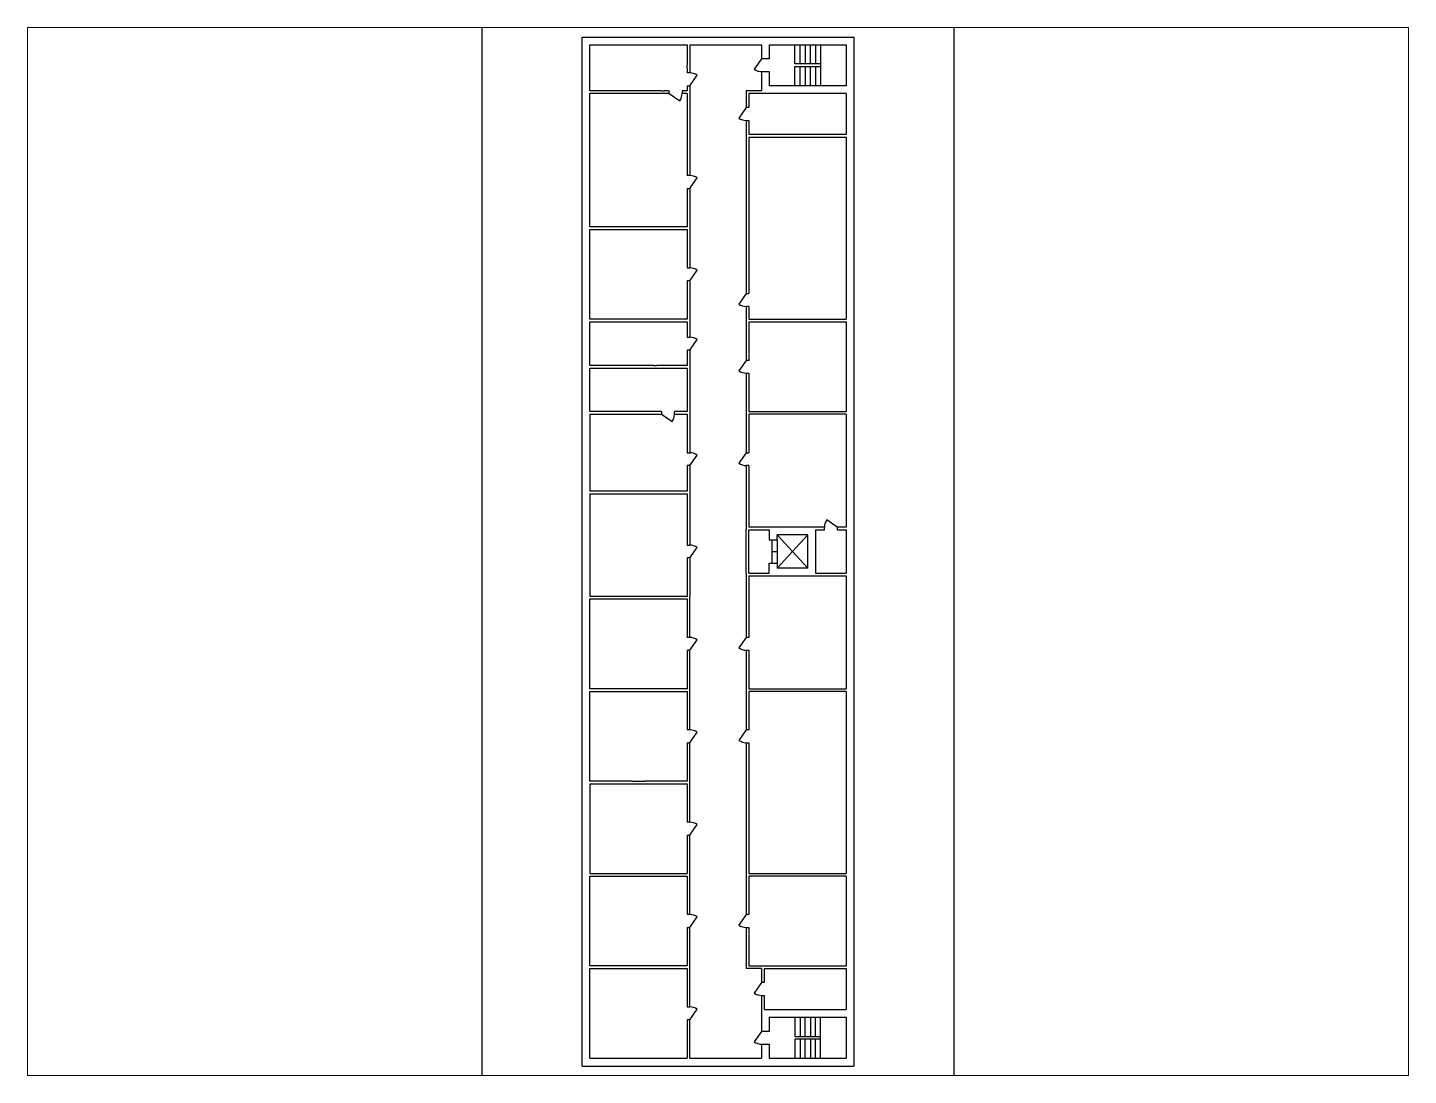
# Paper-space layout 'Лист1' of a CAD drawing. Header units: millimetres. Extents: x -2 to 204, y 38 to 194.
# The model-space entities are those that its viewports show. They can reach past a viewport. Long polylines and large blocks are cut down to what shows.
import ezdxf

# ---------------------------------------------------------------- set-up
doc = ezdxf.new("R2010")
doc.units = ezdxf.units.MM

msp = doc.modelspace()

# ---------------------------------------------------------------- linework, layer by layer
for p, q in [((-8.75, -13.19), (-8.75, 465.59)), ((175.03, 465.59), (175.03, -13.19)), ((30.14, 25.7), (30.14, 426.7)), ((30.14, 426.7), (136.14, 426.7)), ((136.14, 426.7), (136.14, 25.7)), ((33.14, 423.7), (71.14, 423.7)), ((33.14, 405.7), (33.14, 423.7)), ((71.14, 423.7), (71.14, 415.7)), ((72.14, 423.7), (72.14, 412.7)), ((72.14, 423.7), (100.14, 423.7)), ((100.14, 423.7), (100.14, 418.2)), ((103.14, 423.7), (133.14, 423.7)), ((103.14, 423.7), (103.14, 418.2)), ((113.14, 416.2), (113.14, 423.7)), ((115.14, 416.2), (115.14, 423.7)), ((117.14, 423.7), (117.14, 416.2)), ((119.14, 416.2), (119.14, 423.7)), ((121.14, 423.7), (121.14, 416.2)), ((123.14, 423.7), (123.14, 407.7)), ((133.14, 423.7), (133.14, 407.7)), ((71.14, 414.7), (71.14, 415.7)), ((71.14, 414.7), (71.14, 412.7)), ((100.14, 418.2), (97.27, 414.11)), ((103.14, 418.2), (100.14, 418.2)), ((123.14, 416.2), (113.14, 416.2)), ((113.14, 407.7), (113.14, 415.2)), ((113.14, 415.2), (123.14, 415.2)), ((115.14, 407.7), (115.14, 415.2)), ((117.14, 415.2), (117.14, 407.7)), ((119.14, 407.7), (119.14, 415.2)), ((121.14, 415.2), (121.14, 407.7)), ((72.14, 412.7), (71.14, 412.7)), ((72.14, 407.7), (75.01, 411.8)), ((100.14, 413.2), (103.14, 413.2)), ((100.14, 413.2), (100.14, 405.7)), ((103.14, 413.2), (103.14, 407.7)), ((61.14, 405.7), (33.14, 405.7)), ((33.14, 352.7), (33.14, 404.7)), ((64.14, 404.7), (33.14, 404.7)), ((61.14, 405.7), (62.14, 405.7)), ((64.14, 405.7), (62.14, 405.7)), ((64.14, 405.7), (62.14, 405.7)), ((64.14, 404.7), (64.14, 405.7)), ((64.14, 404.7), (68.24, 401.83)), ((71.14, 405.7), (69.14, 405.7)), ((71.14, 405.7), (69.14, 405.7)), ((69.14, 405.7), (69.14, 404.7)), ((71.14, 404.7), (69.14, 404.7)), ((71.14, 407.7), (72.14, 407.7)), ((71.14, 407.7), (71.14, 405.7)), ((71.14, 404.7), (71.14, 372.7)), ((72.14, 407.7), (72.14, 372.7)), ((100.14, 405.7), (94.14, 405.7)), ((94.14, 405.7), (94.14, 399.2)), ((133.14, 404.7), (95.14, 404.7)), ((95.14, 404.7), (95.14, 399.2)), ((133.14, 407.7), (103.14, 407.7)), ((133.14, 404.7), (133.14, 388.7)), ((94.14, 399.2), (91.27, 395.11)), ((95.14, 399.2), (94.14, 399.2)), ((94.14, 394.2), (95.14, 394.2)), ((94.14, 394.2), (94.14, 326.7)), ((95.14, 394.2), (95.14, 388.7)), ((133.14, 388.7), (95.14, 388.7)), ((95.14, 387.7), (133.14, 387.7)), ((95.14, 387.7), (95.14, 326.7)), ((133.14, 387.7), (133.14, 316.7)), ((72.14, 372.7), (71.14, 372.7)), ((72.14, 367.7), (75.01, 371.8)), ((71.14, 367.7), (72.14, 367.7)), ((71.14, 367.7), (71.14, 352.7)), ((72.14, 367.7), (72.14, 336.7)), ((71.14, 352.7), (33.14, 352.7)), ((33.14, 351.7), (71.14, 351.7)), ((33.14, 316.7), (33.14, 351.7)), ((71.14, 351.7), (71.14, 336.7)), ((71.14, 336.7), (72.14, 336.7)), ((72.14, 331.7), (75.01, 335.8)), ((72.14, 331.7), (71.14, 331.7)), ((71.14, 331.7), (71.14, 316.7)), ((72.14, 331.7), (72.14, 309.7)), ((94.14, 326.7), (91.27, 322.61)), ((94.14, 326.7), (95.14, 326.7)), ((95.14, 321.7), (94.14, 321.7)), ((94.14, 321.7), (94.14, 300.7)), ((95.14, 321.7), (95.14, 316.7)), ((71.14, 316.7), (33.14, 316.7)), ((33.14, 315.7), (58.14, 315.7)), ((33.14, 298.7), (33.14, 315.7)), ((58.14, 315.7), (59.14, 315.7)), ((59.14, 315.7), (71.14, 315.7)), ((71.14, 315.7), (71.14, 309.7)), ((95.14, 316.7), (133.14, 316.7)), ((95.14, 315.7), (95.14, 300.7)), ((95.14, 315.7), (133.14, 315.7)), ((133.14, 315.7), (133.14, 280.7)), ((71.14, 309.7), (72.14, 309.7)), ((72.14, 304.7), (75.01, 308.8)), ((72.14, 304.7), (71.14, 304.7)), ((71.14, 304.7), (71.14, 298.7)), ((72.14, 304.7), (72.14, 264.7)), ((58.14, 298.7), (33.14, 298.7)), ((33.14, 280.7), (33.14, 297.7)), ((33.14, 297.7), (71.14, 297.7)), ((58.14, 298.7), (59.14, 298.7)), ((71.14, 298.7), (59.14, 298.7)), ((71.14, 297.7), (71.14, 280.7)), ((94.14, 300.7), (91.27, 296.61)), ((95.14, 300.7), (94.14, 300.7)), ((94.14, 295.7), (95.14, 295.7)), ((94.14, 295.7), (94.14, 264.7)), ((95.14, 295.7), (95.14, 280.7)), ((61.14, 280.7), (33.14, 280.7)), ((61.14, 280.7), (61.14, 279.7)), ((71.14, 280.7), (66.14, 280.7)), ((66.14, 279.7), (66.14, 280.7)), ((95.14, 280.7), (133.14, 280.7)), ((33.14, 279.7), (61.14, 279.7)), ((33.14, 279.7), (33.14, 249.7)), ((61.14, 279.7), (65.24, 276.83)), ((66.14, 279.7), (71.14, 279.7)), ((71.14, 279.7), (71.14, 264.7)), ((133.14, 279.7), (95.14, 279.7)), ((95.14, 279.7), (95.14, 264.7)), ((133.14, 279.7), (133.14, 235.7)), ((71.14, 264.7), (72.14, 264.7)), ((72.14, 259.7), (75.01, 263.8)), ((94.14, 264.7), (91.27, 260.61)), ((94.14, 264.7), (95.14, 264.7)), ((72.14, 259.7), (71.14, 259.7)), ((71.14, 259.7), (71.14, 249.7)), ((72.14, 259.7), (72.14, 228.7)), ((95.14, 259.7), (94.14, 259.7)), ((94.14, 259.7), (94.14, 234.7)), ((95.14, 259.7), (95.14, 235.7)), ((71.14, 249.7), (33.14, 249.7)), ((33.14, 248.7), (71.14, 248.7)), ((33.14, 248.7), (33.14, 208.7)), ((71.14, 248.7), (71.14, 228.7)), ((129.64, 235.7), (125.54, 238.57)), ((94.14, 217.7), (94.14, 234.7)), ((124.64, 235.7), (95.14, 235.7)), ((95.14, 234.7), (103.14, 234.7)), ((95.14, 217.7), (95.14, 234.7)), ((103.14, 234.7), (103.14, 230.7)), ((118.14, 232.7), (106.14, 232.7)), ((106.14, 230.7), (106.14, 232.7)), ((106.14, 232.7), (118.14, 219.7)), ((106.14, 219.7), (118.14, 232.7)), ((118.14, 219.7), (118.14, 232.7)), ((121.14, 234.7), (121.14, 217.7)), ((121.14, 234.7), (124.64, 234.7)), ((124.64, 234.7), (124.64, 235.7)), ((133.14, 235.7), (129.64, 235.7)), ((129.64, 235.7), (129.64, 234.7)), ((129.64, 234.7), (133.14, 234.7)), ((133.14, 234.7), (133.14, 217.7)), ((71.14, 228.7), (72.14, 228.7)), ((72.14, 223.7), (75.01, 227.8)), ((103.14, 230.7), (106.14, 230.7)), ((104.14, 230.7), (104.14, 221.7)), ((104.14, 226.2), (106.14, 226.2)), ((106.14, 230.7), (106.14, 221.7)), ((72.14, 223.7), (71.14, 223.7)), ((71.14, 223.7), (71.14, 208.7)), ((72.14, 223.7), (72.14, 208.7)), ((103.14, 217.7), (103.14, 221.7)), ((103.14, 221.7), (106.14, 221.7)), ((106.14, 221.7), (106.14, 219.7)), ((94.14, 217.7), (94.14, 208.7)), ((95.14, 217.7), (103.14, 217.7)), ((95.14, 216.7), (95.14, 192.7)), ((95.16, 216.7), (133.14, 216.7)), ((118.14, 219.7), (106.14, 219.7)), ((121.14, 217.7), (133.14, 217.7)), ((133.14, 216.7), (133.14, 172.7)), ((71.14, 208.7), (33.14, 208.7)), ((33.14, 207.7), (71.14, 207.7)), ((33.14, 172.7), (33.14, 207.7)), ((71.14, 207.7), (71.14, 192.7)), ((72.14, 207.7), (72.14, 208.7)), ((72.14, 192.7), (72.14, 207.7)), ((94.14, 208.7), (94.14, 207.7)), ((94.14, 207.7), (94.14, 192.7)), ((72.14, 192.7), (71.14, 192.7)), ((72.14, 187.7), (75.01, 191.8)), ((94.14, 192.7), (91.27, 188.61)), ((95.14, 192.7), (94.14, 192.7)), ((71.14, 187.7), (72.14, 187.7)), ((71.14, 187.7), (71.14, 172.7)), ((72.14, 156.7), (72.14, 187.7)), ((94.14, 187.7), (95.14, 187.7)), ((94.14, 187.7), (94.14, 156.7)), ((95.14, 187.7), (95.14, 172.7)), ((71.14, 172.7), (33.14, 172.7)), ((95.14, 172.7), (133.14, 172.7)), ((33.14, 171.7), (71.14, 171.7)), ((33.14, 136.7), (33.14, 171.7)), ((71.14, 171.7), (71.14, 156.7)), ((133.14, 171.7), (95.14, 171.7)), ((95.14, 171.7), (95.14, 156.7)), ((133.14, 171.7), (133.14, 100.7)), ((72.14, 156.7), (71.14, 156.7)), ((94.14, 156.7), (91.27, 152.61)), ((95.14, 156.7), (94.14, 156.7)), ((71.14, 151.7), (72.14, 151.7)), ((71.14, 151.7), (71.14, 136.7)), ((72.14, 151.7), (75.01, 155.8)), ((72.14, 120.7), (72.14, 151.7)), ((94.14, 151.7), (95.14, 151.7)), ((94.14, 151.7), (94.14, 84.7)), ((95.14, 151.7), (95.14, 100.7)), ((49.64, 136.7), (33.14, 136.7)), ((33.14, 135.7), (49.64, 135.7)), ((33.14, 135.7), (33.14, 100.7)), ((49.64, 136.7), (54.64, 136.7)), ((49.64, 135.7), (54.64, 135.7)), ((71.14, 136.7), (54.64, 136.7)), ((54.64, 135.7), (71.14, 135.7)), ((71.14, 135.7), (71.14, 120.7)), ((72.14, 120.7), (71.14, 120.7)), ((72.14, 115.7), (75.01, 119.8)), ((71.14, 115.7), (72.14, 115.7)), ((71.14, 115.7), (71.14, 100.7)), ((72.14, 84.7), (72.14, 115.7)), ((33.14, 100.7), (71.14, 100.7)), ((33.14, 64.7), (33.14, 99.7)), ((33.14, 99.7), (71.14, 99.7)), ((71.14, 99.7), (71.14, 84.7)), ((95.14, 100.7), (133.14, 100.7)), ((133.14, 99.7), (95.14, 99.7)), ((95.14, 99.7), (95.14, 84.7)), ((133.14, 99.7), (133.14, 64.7)), ((72.14, 84.7), (71.14, 84.7)), ((72.14, 79.7), (75.01, 83.8)), ((94.14, 84.7), (91.27, 80.61)), ((95.14, 84.7), (94.14, 84.7)), ((71.14, 79.7), (72.14, 79.7)), ((71.14, 79.7), (71.14, 64.7)), ((72.14, 48.7), (72.14, 79.7)), ((94.14, 79.7), (95.14, 79.7)), ((94.14, 79.7), (94.14, 63.7)), ((95.14, 79.7), (95.14, 64.7)), ((71.14, 64.7), (33.14, 64.7)), ((95.14, 64.7), (133.14, 64.7)), ((33.14, 28.7), (33.14, 63.7)), ((33.14, 63.7), (71.14, 63.7)), ((71.14, 63.7), (71.14, 48.7)), ((100.14, 63.7), (94.14, 63.7)), ((100.14, 63.7), (100.14, 58.2)), ((101.14, 63.7), (101.14, 58.2)), ((101.14, 63.7), (133.14, 63.7)), ((133.14, 63.7), (133.14, 47.7)), ((100.14, 58.2), (97.27, 54.11)), ((101.14, 58.2), (100.14, 58.2)), ((71.14, 48.7), (72.14, 48.7)), ((100.14, 53.2), (101.14, 53.2)), ((100.14, 53.2), (100.14, 39.2)), ((101.14, 53.2), (101.14, 47.7)), ((72.14, 43.7), (71.14, 43.7)), ((71.14, 43.7), (71.14, 28.7)), ((72.14, 43.7), (75.01, 47.8)), ((72.14, 28.7), (72.14, 43.7)), ((101.14, 47.7), (133.14, 47.7)), ((103.14, 44.7), (133.14, 44.7)), ((103.14, 44.7), (103.14, 39.2)), ((113.14, 44.7), (113.14, 37.2)), ((115.14, 44.7), (115.14, 37.2)), ((117.14, 37.2), (117.14, 44.7)), ((119.14, 44.7), (119.14, 37.2)), ((121.14, 37.2), (121.14, 44.7)), ((123.14, 28.7), (123.14, 44.7)), ((133.14, 44.7), (133.14, 28.7)), ((100.14, 39.2), (97.27, 35.11)), ((103.14, 39.2), (100.14, 39.2)), ((100.14, 34.2), (103.14, 34.2)), ((100.14, 34.2), (100.14, 28.7)), ((103.14, 34.2), (103.14, 28.7)), ((113.14, 37.2), (123.14, 37.2)), ((123.14, 36.2), (113.14, 36.2)), ((113.14, 36.2), (113.14, 28.7)), ((115.14, 36.2), (115.14, 28.7)), ((117.14, 28.7), (117.14, 36.2)), ((119.14, 36.2), (119.14, 28.7)), ((121.14, 28.7), (121.14, 36.2)), ((33.14, 28.7), (71.14, 28.7)), ((72.14, 28.7), (100.14, 28.7)), ((103.14, 28.7), (133.14, 28.7)), ((30.14, 25.7), (136.14, 25.7))]:
    msp.add_line(p, q)
for centre, start, end in [((72.01, 407.3), 56.351, 88.649), ((100.27, 418.61), 236.351, 268.649), ((63.74, 404.83), 326.351, 358.649), ((94.27, 399.61), 236.351, 268.649), ((72.01, 367.3), 56.351, 88.649), ((72.01, 331.3), 56.351, 88.649), ((94.27, 327.11), 236.351, 268.649), ((72.01, 304.3), 56.351, 88.649), ((94.27, 301.11), 236.351, 268.649), ((60.74, 279.83), 326.351, 358.649), ((72.01, 259.3), 56.351, 88.649), ((94.27, 265.11), 236.351, 268.649), ((130.04, 235.58), 146.351, 178.649), ((72.01, 223.3), 56.351, 88.649), ((72.01, 187.3), 56.351, 88.649), ((94.27, 193.11), 236.351, 268.649), ((72.01, 151.3), 56.351, 88.649), ((94.27, 157.11), 236.351, 268.649), ((72.01, 115.3), 56.351, 88.649), ((72.01, 79.3), 56.351, 88.649), ((94.27, 85.11), 236.351, 268.649), ((100.27, 58.61), 236.3512, 268.653), ((72.01, 43.3), 56.351, 88.649), ((100.27, 39.61), 236.3512, 268.653)]:
    msp.add_arc(centre, 5.41, start, end)

psp = doc.layouts.new('Лист1')

# ---------------------------------------------------------------- viewports
at = {"layer": '0', "view_target_point": (83.14, 226.2)}
psp.add_viewport(center=(101.08, 115.74), size=(205.6, 156), view_center_point=(0, 0), view_height=408.3131, dxfattribs=at)

doc.saveas('drawing.dxf')
